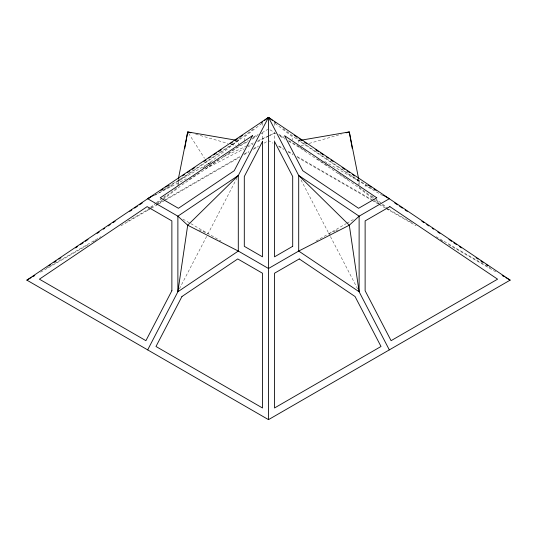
<?xml version="1.0" encoding="UTF-8"?>
<svg xmlns="http://www.w3.org/2000/svg" width="537" height="537" viewBox="0 0 537 537"><rect width="100%" height="100%" fill="white"/><g stroke="black" fill="none" stroke-linecap="round" stroke-linejoin="round"><path stroke-width="0.4" stroke-dasharray="2.69 2.01" d="M178.324 184.647L179.345 178.875M177.881 186.285L178.365 178.875M179.412 288.812L207.322 235.092M237.146 177.7L208.088 233.622L202.046 231.132M149.81 207.759L145.916 210.752L125.631 222.466M150.461 207.255L155.649 203.261M156.301 202.764L165.383 195.77M240.73 137.767L234.233 142.768L178.425 180.358L169.33 185.607M147.675 210.37L150.3 208.349M150.957 207.839L154.898 204.812M157.522 202.785L160.811 200.261M163.436 198.24L177.881 187.118M202.832 167.906L254.713 127.974M156.636 204.443L162.476 199.945M163.127 199.449L181.291 185.46M261.841 123.45L244.301 136.955L244.301 141.56M177.881 181.305L238.294 140.613L238.294 145.594M188.99 179.633L198.71 173.082M209.128 166.067L219.546 159.053M227.876 153.441L237.602 146.89M181.942 184.956L237.75 147.373L248.356 141.244M253.397 137.076L258.297 134.243M163.496 189.608L212.404 161.375M239.012 146.01L248.363 140.613M252.679 138.116L257.713 135.21M262.029 132.72L267.782 129.397M154.2 195.609L171.874 185.399L171.874 187.702M251.887 139.204L256.84 136.351M261.083 133.901L262.492 133.082L262.492 142.654M46.652 268.064L100.996 236.689M155.985 204.939L163.228 200.757M163.953 200.341L240.032 156.415M244.382 153.904L248.725 151.4M253.8 148.467L258.149 145.957M40.597 272.192L88.35 244.624M93.411 241.697L96.304 240.026M120.906 225.822L150.568 208.698M151.293 208.282L157.804 204.523M158.529 204.107L165.04 200.348M165.765 199.925L239.562 157.321M243.899 154.817L248.967 151.89M253.31 149.387L258.371 146.46M264.157 143.117L268.5 140.613L272.843 143.117M315.964 241.093L346.17 223.654M346.895 223.238L354.084 219.089M155.092 194.904L186.245 178.774M205.53 168.793L244.093 148.823M247.805 146.903L252.994 144.218M257.445 141.916L269.312 135.774M270.057 135.384L274.508 133.082L275.917 133.901M210.35 162.812L208.088 163.866L206.315 161.087M223.184 156.871L245.825 146.373M246.584 146.024L253.37 142.876M257.901 140.781L267.715 136.23M268.466 135.881L274.508 133.082L274.508 142.654M328.913 233.622L334.954 231.132M335.706 230.816L337.974 229.883M301.116 145.735L305.936 144.352M309.144 143.433L341.27 134.216M300.337 140.332L298.706 140.613L282.287 127.974M236.663 140.332L238.294 140.613M195.73 134.216L227.856 143.433M231.064 144.352L235.884 145.735M199.026 229.883L201.294 230.816M278.703 134.243L283.603 137.076M367.67 185.607L358.575 180.358L302.767 142.768L296.27 137.767M269.936 129.813L274.971 132.72M279.287 135.21L284.321 138.116M288.637 140.613L300.143 147.252M324.596 161.375L373.504 189.608M280.16 136.351L285.113 139.204M288.644 141.244L299.25 147.373L355.058 184.956L372.577 198.448M382.8 195.609L365.126 185.399L365.126 187.702M278.851 145.957L283.2 148.467M288.275 151.4L292.618 153.904M296.968 156.415L373.047 200.341M373.772 200.757L381.015 204.939M411.369 222.466L391.084 210.752L388.486 208.759M436.004 236.689L490.348 268.064M278.629 146.46L283.69 149.387M288.033 151.89L293.101 154.817M297.438 157.321L371.235 199.925M371.96 200.348L378.471 204.107M379.196 204.523L385.707 208.282M386.432 208.698L416.094 225.822M440.696 240.026L443.589 241.697M448.65 244.624L496.403 272.192M182.916 219.089L190.105 223.238M190.83 223.654L221.036 241.093M359.119 184.627L359.119 181.305L298.706 140.613L298.706 143.929M299.398 146.89L307.036 152.038M317.454 159.053L327.872 166.067M338.29 173.082L348.01 179.633M371.617 195.77L381.995 203.758M382.646 204.261L387.842 208.255M359.119 187.118L373.564 198.24M376.189 200.261L379.478 202.785M382.102 204.812L386.043 207.839M386.7 208.349L389.325 210.37M275.159 123.45L292.699 136.955L292.699 140.023M373.228 198.945L379.068 203.442M188.588 133.304L204.543 158.308M301.002 179.902L330.06 235.83M330.443 236.562L357.588 288.812M358.635 178.875L359.119 181.305M357.655 178.875L358.676 184.647M274.508 122.953L274.508 125.369M262.492 122.953L262.492 125.369"/><path stroke-width="0.81" d="M184.768 148.393L187.702 131.914L235.844 140.191M178.365 178.875L187.702 131.914L190.917 132.84M147.675 349.882L177.881 291.752L187.702 225.211L238.294 175.492L268.5 117.355L510.15 280.126L268.5 419.645L26.85 280.126L268.5 117.355L272.44 120.389M261.277 122.919L262.593 121.906M264.56 120.389L268.5 117.355L298.706 175.492L349.298 225.211L359.119 291.752L389.325 349.882M49.136 265.694L50.532 264.754M54.002 262.418L56.09 261.009M58.869 259.136L60.956 257.733M75.549 247.906L77.63 246.496M80.409 244.63L83.195 242.758M85.276 241.348L88.055 239.475M97.09 233.394L99.177 231.991M103.346 229.178L104.735 228.245M108.212 225.902L110.293 224.5M113.079 222.627L115.16 221.224M129.753 211.39L131.84 209.987M134.619 208.114L137.398 206.242M139.486 204.839L142.265 202.966M160.925 190.393L163.006 188.99M165.779 187.124L168.551 185.258M182.412 175.921L184.493 174.518M187.265 172.652L190.038 170.786M192.118 169.383L194.891 167.517M203.906 161.449L205.98 160.046M208.759 158.18L210.833 156.777M213.605 154.911L216.377 153.045M218.458 151.642L221.231 149.776M230.245 143.701L232.326 142.305M235.099 140.439L237.871 138.566M239.945 137.17L242.717 135.297M383.572 195.421L389.325 198.744L359.119 216.183L349.298 225.211L298.706 251.061L268.5 268.5L238.294 251.061L187.702 225.211L177.881 216.183L147.675 198.744L153.428 195.421M26.85 280.126L31.193 277.622M32.636 276.783L34.811 275.535M147.675 198.744L149.897 197.589M346.083 132.84L349.298 131.914L358.635 178.875M301.156 140.191L349.298 131.914L352.232 148.393M502.189 275.535L504.364 276.783M505.807 277.622L510.15 280.126M294.283 135.297L297.055 137.17M299.129 138.566L301.901 140.439M304.674 142.305L306.755 143.701M315.769 149.776L318.542 151.642M320.623 153.045L323.395 154.911M326.167 156.777L328.241 158.18M331.02 160.046L333.094 161.449M342.109 167.517L344.882 169.383M346.962 170.786L349.735 172.652M352.507 174.518L354.588 175.921M368.449 185.258L371.221 187.124M373.994 188.99L376.075 190.393M394.735 202.966L397.514 204.839M399.602 206.242L402.381 208.114M405.16 209.987L407.247 211.39M421.84 221.224L423.921 222.627M426.707 224.5L428.788 225.902M432.265 228.245L433.654 229.178M437.823 231.991L439.91 233.394M448.945 239.475L451.724 241.348M453.805 242.758L456.591 244.63M459.37 246.496L461.451 247.906M476.044 257.733L478.131 259.136M480.91 261.009L482.998 262.418M486.468 264.754L487.864 265.694M274.407 121.906L275.723 122.919M268.5 117.355L268.5 419.645M171.874 290.718L145.916 340.673L39.409 279.18L147.131 206.624L171.874 220.908L171.874 290.718M252.424 135.7L234.233 170.712L178.425 208.302L160.234 197.797L252.424 135.7M181.942 296.531L155.985 346.486L262.492 407.979L262.492 273.232L237.75 258.941L181.942 296.531M262.492 141.513L244.301 176.525L244.301 246.329L262.492 256.834L262.492 141.513M238.294 175.492L177.881 216.183L177.881 291.752L238.294 251.061L238.294 175.492M292.699 246.329L274.508 256.834L274.508 141.513L292.699 176.525L292.699 246.329M376.766 197.797L358.575 208.302L302.767 170.712L284.576 135.7L376.766 197.797M299.25 258.941L274.508 273.232L274.508 407.979L381.015 346.486L355.058 296.531L299.25 258.941M389.869 206.624L365.126 220.908L365.126 290.718L391.084 340.673L497.591 279.18L389.869 206.624M359.119 216.183L298.706 175.492L298.706 251.061L359.119 291.752L359.119 216.183"/></g></svg>
